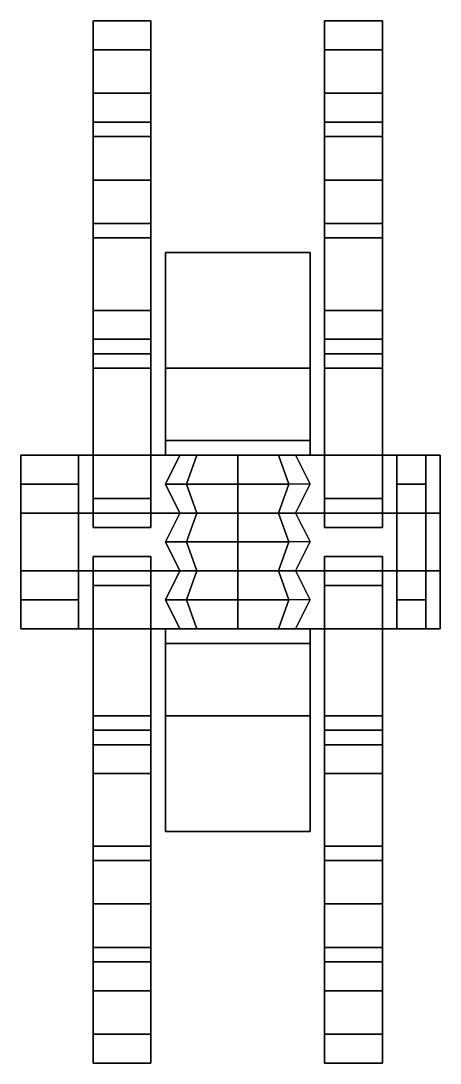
# Model space of a CAD drawing. Extents: x -0.92 to 0.92, y -1.34 to 1.31.
# Drawn here: x -0.92 to -0.63, y -1.34 to -0.62 of the extents above; entities that cross this region are included whole.
import ezdxf

# ---------------------------------------------------------------- set-up
doc = ezdxf.new("R2010")
doc.units = 0
doc.layers.add('SUSPENSION', color=5, linetype='CONTINUOUS')

msp = doc.modelspace()

# ---------------------------------------------------------------- linework, layer by layer
at = {"layer": 'SUSPENSION'}
for points in [[(-0.83, -0.62, 0.22), (-0.83, -0.64, 0.18), (-0.87, -0.64, 0.18), (-0.87, -0.62, 0.22)], [(-0.87, -0.62, 0.26), (-0.87, -0.62, 0.22), (-0.87, -0.7, 0.15), (-0.87, -0.7, 0.26)], [(-0.87, -0.62, 0.22), (-0.87, -0.64, 0.18), (-0.87, -0.67, 0.16), (-0.87, -0.7, 0.15)], [(-0.87, -0.69, 0.42), (-0.87, -0.62, 0.26), (-0.87, -0.84, 0.4), (-0.87, -0.86, 0.49)], [(-0.83, -0.69, 0.42), (-0.83, -0.62, 0.26), (-0.87, -0.62, 0.26), (-0.87, -0.69, 0.42)], [(-0.83, -0.62, 0.26), (-0.83, -0.62, 0.22), (-0.87, -0.62, 0.22), (-0.87, -0.62, 0.26)], [(-0.87, -0.62, 0.26), (-0.87, -0.73, 0.28), (-0.87, -0.84, 0.38), (-0.87, -0.84, 0.4)], [(-0.87, -0.7, 0.26), (-0.87, -0.73, 0.28), (-0.87, -0.62, 0.26)], [(-0.83, -0.7, 0.26), (-0.83, -0.7, 0.15), (-0.83, -0.62, 0.22), (-0.83, -0.62, 0.26)], [(-0.83, -0.7, 0.15), (-0.83, -0.67, 0.16), (-0.83, -0.64, 0.18), (-0.83, -0.62, 0.22)], [(-0.83, -0.84, 0.4), (-0.83, -0.62, 0.26), (-0.83, -0.69, 0.42), (-0.83, -0.86, 0.49)], [(-0.83, -0.84, 0.38), (-0.83, -0.73, 0.28), (-0.83, -0.62, 0.26), (-0.83, -0.84, 0.4)], [(-0.83, -0.62, 0.26), (-0.83, -0.73, 0.28), (-0.83, -0.73, 0.28), (-0.83, -0.7, 0.26)], [(-0.71, -0.62, 0.22), (-0.71, -0.64, 0.18), (-0.71, -0.67, 0.16), (-0.71, -0.7, 0.15)], [(-0.71, -0.62, 0.26), (-0.71, -0.62, 0.22), (-0.71, -0.7, 0.15), (-0.71, -0.7, 0.26)], [(-0.67, -0.62, 0.22), (-0.67, -0.64, 0.18), (-0.71, -0.64, 0.18), (-0.71, -0.62, 0.22)], [(-0.67, -0.69, 0.42), (-0.67, -0.62, 0.26), (-0.71, -0.62, 0.26), (-0.71, -0.69, 0.42)], [(-0.71, -0.69, 0.42), (-0.71, -0.62, 0.26), (-0.71, -0.84, 0.4), (-0.71, -0.86, 0.49)], [(-0.71, -0.7, 0.26), (-0.71, -0.73, 0.28), (-0.71, -0.62, 0.26)], [(-0.71, -0.62, 0.26), (-0.71, -0.73, 0.28), (-0.71, -0.84, 0.38), (-0.71, -0.84, 0.4)], [(-0.67, -0.62, 0.26), (-0.67, -0.62, 0.22), (-0.71, -0.62, 0.22), (-0.71, -0.62, 0.26)], [(-0.67, -0.7, 0.15), (-0.67, -0.67, 0.16), (-0.67, -0.64, 0.18), (-0.67, -0.62, 0.22)], [(-0.67, -0.7, 0.26), (-0.67, -0.7, 0.15), (-0.67, -0.62, 0.22), (-0.67, -0.62, 0.26)], [(-0.67, -0.84, 0.4), (-0.67, -0.62, 0.26), (-0.67, -0.69, 0.42), (-0.67, -0.86, 0.49)], [(-0.67, -0.62, 0.26), (-0.67, -0.73, 0.28), (-0.67, -0.73, 0.28), (-0.67, -0.7, 0.26)], [(-0.67, -0.84, 0.38), (-0.67, -0.73, 0.28), (-0.67, -0.62, 0.26), (-0.67, -0.84, 0.4)], [(-0.83, -0.64, 0.18), (-0.83, -0.67, 0.16), (-0.87, -0.67, 0.16), (-0.87, -0.64, 0.18)], [(-0.67, -0.64, 0.18), (-0.67, -0.67, 0.16), (-0.71, -0.67, 0.16), (-0.71, -0.64, 0.18)], [(-0.83, -0.67, 0.16), (-0.83, -0.7, 0.15), (-0.87, -0.7, 0.15), (-0.87, -0.67, 0.16)], [(-0.67, -0.67, 0.16), (-0.67, -0.7, 0.15), (-0.71, -0.7, 0.15), (-0.71, -0.67, 0.16)], [(-0.87, -0.77, 0.53), (-0.87, -0.69, 0.42), (-0.87, -0.86, 0.49), (-0.87, -0.85, 0.52)], [(-0.83, -0.77, 0.53), (-0.83, -0.69, 0.42), (-0.87, -0.69, 0.42), (-0.87, -0.77, 0.53)], [(-0.83, -0.86, 0.49), (-0.83, -0.69, 0.42), (-0.83, -0.77, 0.53), (-0.83, -0.85, 0.52)], [(-0.67, -0.77, 0.53), (-0.67, -0.69, 0.42), (-0.71, -0.69, 0.42), (-0.71, -0.77, 0.53)], [(-0.71, -0.77, 0.53), (-0.71, -0.69, 0.42), (-0.71, -0.86, 0.49), (-0.71, -0.85, 0.52)], [(-0.67, -0.86, 0.49), (-0.67, -0.69, 0.42), (-0.67, -0.77, 0.53), (-0.67, -0.85, 0.52)], [(-0.83, -0.7, 0.15), (-0.83, -0.7, 0.26), (-0.87, -0.7, 0.26), (-0.87, -0.7, 0.15)], [(-0.83, -0.7, 0.26), (-0.83, -0.73, 0.28), (-0.87, -0.73, 0.28), (-0.87, -0.7, 0.26)], [(-0.67, -0.7, 0.15), (-0.67, -0.7, 0.26), (-0.71, -0.7, 0.26), (-0.71, -0.7, 0.15)], [(-0.67, -0.7, 0.26), (-0.67, -0.73, 0.28), (-0.71, -0.73, 0.28), (-0.71, -0.7, 0.26)], [(-0.83, -0.73, 0.28), (-0.83, -0.76, 0.26), (-0.87, -0.76, 0.26), (-0.87, -0.73, 0.28)], [(-0.87, -0.73, 0.28), (-0.87, -0.76, 0.26), (-0.87, -0.86, 0.36), (-0.87, -0.84, 0.38)], [(-0.83, -0.86, 0.36), (-0.83, -0.76, 0.26), (-0.83, -0.73, 0.28), (-0.83, -0.84, 0.38)], [(-0.71, -0.73, 0.28), (-0.71, -0.76, 0.26), (-0.71, -0.86, 0.36), (-0.71, -0.84, 0.38)], [(-0.67, -0.73, 0.28), (-0.67, -0.76, 0.26), (-0.71, -0.76, 0.26), (-0.71, -0.73, 0.28)], [(-0.67, -0.86, 0.36), (-0.67, -0.76, 0.26), (-0.67, -0.73, 0.28), (-0.67, -0.84, 0.38)], [(-0.87, -0.76, 0.16), (-0.87, -0.95, 0.16), (-0.87, -0.97, 0.27), (-0.87, -0.97, 0.32)], [(-0.87, -0.76, 0.16), (-0.87, -0.76, 0.26), (-0.83, -0.76, 0.26), (-0.83, -0.76, 0.16)], [(-0.87, -0.76, 0.26), (-0.87, -0.76, 0.16), (-0.87, -0.97, 0.32), (-0.87, -0.86, 0.36)], [(-0.83, -0.76, 0.16), (-0.83, -0.95, 0.16), (-0.87, -0.95, 0.16), (-0.87, -0.76, 0.16)], [(-0.83, -0.97, 0.27), (-0.83, -0.95, 0.16), (-0.83, -0.76, 0.16), (-0.83, -0.97, 0.32)], [(-0.83, -0.97, 0.32), (-0.83, -0.76, 0.16), (-0.83, -0.76, 0.26), (-0.83, -0.86, 0.36)], [(-0.71, -0.76, 0.26), (-0.71, -0.76, 0.16), (-0.71, -0.97, 0.32), (-0.71, -0.86, 0.36)], [(-0.71, -0.76, 0.16), (-0.71, -0.76, 0.26), (-0.67, -0.76, 0.26), (-0.67, -0.76, 0.16)], [(-0.71, -0.76, 0.16), (-0.71, -0.95, 0.16), (-0.71, -0.97, 0.27), (-0.71, -0.97, 0.32)], [(-0.67, -0.76, 0.16), (-0.67, -0.95, 0.16), (-0.71, -0.95, 0.16), (-0.71, -0.76, 0.16)], [(-0.67, -0.97, 0.32), (-0.67, -0.76, 0.16), (-0.67, -0.76, 0.26), (-0.67, -0.86, 0.36)], [(-0.67, -0.97, 0.27), (-0.67, -0.95, 0.16), (-0.67, -0.76, 0.16), (-0.67, -0.97, 0.32)], [(-0.87, -0.82, 0.58), (-0.87, -0.77, 0.53), (-0.87, -0.85, 0.52), (-0.87, -0.85, 0.55)], [(-0.83, -0.82, 0.58), (-0.83, -0.77, 0.53), (-0.87, -0.77, 0.53), (-0.87, -0.82, 0.58)], [(-0.83, -0.85, 0.52), (-0.83, -0.77, 0.53), (-0.83, -0.82, 0.58), (-0.83, -0.85, 0.55)], [(-0.67, -0.82, 0.58), (-0.67, -0.77, 0.53), (-0.71, -0.77, 0.53), (-0.71, -0.82, 0.58)], [(-0.71, -0.82, 0.58), (-0.71, -0.77, 0.53), (-0.71, -0.85, 0.52), (-0.71, -0.85, 0.55)], [(-0.67, -0.85, 0.52), (-0.67, -0.77, 0.53), (-0.67, -0.82, 0.58), (-0.67, -0.85, 0.55)], [(-0.82, -0.78, 0.59), (-0.82, -0.91, 0.59), (-0.72, -0.91, 0.59), (-0.72, -0.78, 0.59)], [(-0.82, -0.91, 0.57), (-0.82, -0.91, 0.59), (-0.82, -0.78, 0.59), (-0.82, -0.86, 0.57)], [(-0.82, -0.91, 0.47), (-0.82, -0.91, 0.49), (-0.82, -0.86, 0.49), (-0.82, -0.78, 0.47)], [(-0.72, -0.78, 0.47), (-0.72, -0.91, 0.47), (-0.82, -0.91, 0.47), (-0.82, -0.78, 0.47)], [(-0.82, -0.78, 0.47), (-0.82, -0.78, 0.59), (-0.72, -0.78, 0.59), (-0.72, -0.78, 0.47)], [(-0.82, -0.86, 0.57), (-0.82, -0.78, 0.59), (-0.82, -0.78, 0.47), (-0.82, -0.86, 0.49)], [(-0.72, -0.78, 0.59), (-0.72, -0.91, 0.59), (-0.72, -0.91, 0.57), (-0.72, -0.86, 0.57)], [(-0.72, -0.86, 0.49), (-0.72, -0.91, 0.49), (-0.72, -0.91, 0.47), (-0.72, -0.78, 0.47)], [(-0.72, -0.78, 0.47), (-0.72, -0.78, 0.59), (-0.72, -0.86, 0.57), (-0.72, -0.86, 0.49)], [(-0.87, -0.82, 0.62), (-0.87, -0.82, 0.58), (-0.87, -0.85, 0.55), (-0.87, -0.86, 0.57)], [(-0.83, -0.82, 0.62), (-0.83, -0.82, 0.58), (-0.87, -0.82, 0.58), (-0.87, -0.82, 0.62)], [(-0.83, -0.86, 0.62), (-0.83, -0.82, 0.62), (-0.87, -0.82, 0.62), (-0.87, -0.86, 0.62)], [(-0.87, -0.82, 0.62), (-0.87, -0.82, 0.62), (-0.87, -0.86, 0.57), (-0.87, -0.86, 0.62)], [(-0.83, -0.85, 0.55), (-0.83, -0.82, 0.58), (-0.83, -0.82, 0.62), (-0.83, -0.86, 0.57)], [(-0.83, -0.86, 0.57), (-0.83, -0.82, 0.62), (-0.83, -0.82, 0.62), (-0.83, -0.86, 0.62)], [(-0.71, -0.82, 0.62), (-0.71, -0.82, 0.62), (-0.71, -0.86, 0.57), (-0.71, -0.86, 0.62)], [(-0.67, -0.86, 0.62), (-0.67, -0.82, 0.62), (-0.71, -0.82, 0.62), (-0.71, -0.86, 0.62)], [(-0.67, -0.82, 0.62), (-0.67, -0.82, 0.58), (-0.71, -0.82, 0.58), (-0.71, -0.82, 0.62)], [(-0.71, -0.82, 0.62), (-0.71, -0.82, 0.58), (-0.71, -0.85, 0.55), (-0.71, -0.86, 0.57)], [(-0.67, -0.86, 0.57), (-0.67, -0.82, 0.62), (-0.67, -0.82, 0.62), (-0.67, -0.86, 0.62)], [(-0.67, -0.85, 0.55), (-0.67, -0.82, 0.58), (-0.67, -0.82, 0.62), (-0.67, -0.86, 0.57)], [(-0.87, -0.86, 0.49), (-0.87, -0.84, 0.4), (-0.83, -0.84, 0.4), (-0.83, -0.86, 0.49)], [(-0.87, -0.84, 0.38), (-0.87, -0.86, 0.36), (-0.83, -0.86, 0.36), (-0.83, -0.84, 0.38)], [(-0.87, -0.84, 0.4), (-0.87, -0.84, 0.38), (-0.83, -0.84, 0.38), (-0.83, -0.84, 0.4)], [(-0.71, -0.86, 0.49), (-0.71, -0.84, 0.4), (-0.67, -0.84, 0.4), (-0.67, -0.86, 0.49)], [(-0.71, -0.84, 0.4), (-0.71, -0.84, 0.38), (-0.67, -0.84, 0.38), (-0.67, -0.84, 0.4)], [(-0.71, -0.84, 0.38), (-0.71, -0.86, 0.36), (-0.67, -0.86, 0.36), (-0.67, -0.84, 0.38)], [(-0.87, -0.85, 0.52), (-0.87, -0.86, 0.49), (-0.83, -0.86, 0.49), (-0.83, -0.85, 0.52)], [(-0.87, -0.85, 0.55), (-0.87, -0.85, 0.52), (-0.83, -0.85, 0.52), (-0.83, -0.85, 0.55)], [(-0.87, -0.86, 0.57), (-0.87, -0.85, 0.55), (-0.83, -0.85, 0.55), (-0.83, -0.86, 0.57)], [(-0.71, -0.86, 0.57), (-0.71, -0.85, 0.55), (-0.67, -0.85, 0.55), (-0.67, -0.86, 0.57)], [(-0.71, -0.85, 0.55), (-0.71, -0.85, 0.52), (-0.67, -0.85, 0.52), (-0.67, -0.85, 0.55)], [(-0.71, -0.85, 0.52), (-0.71, -0.86, 0.49), (-0.67, -0.86, 0.49), (-0.67, -0.85, 0.52)], [(-0.87, -0.86, 0.36), (-0.87, -0.97, 0.32), (-0.83, -0.97, 0.32), (-0.83, -0.86, 0.36)], [(-0.87, -0.86, 0.62), (-0.87, -0.86, 0.57), (-0.83, -0.86, 0.57), (-0.83, -0.86, 0.62)], [(-0.72, -0.86, 0.57), (-0.72, -0.91, 0.57), (-0.82, -0.91, 0.57), (-0.82, -0.86, 0.57)], [(-0.82, -0.86, 0.49), (-0.82, -0.91, 0.49), (-0.72, -0.91, 0.49), (-0.72, -0.86, 0.49)], [(-0.72, -0.86, 0.49), (-0.72, -0.86, 0.57), (-0.82, -0.86, 0.57), (-0.82, -0.86, 0.49)], [(-0.71, -0.86, 0.36), (-0.71, -0.97, 0.32), (-0.67, -0.97, 0.32), (-0.67, -0.86, 0.36)], [(-0.71, -0.86, 0.62), (-0.71, -0.86, 0.57), (-0.67, -0.86, 0.57), (-0.67, -0.86, 0.62)], [(-0.72, -0.91, 0.61), (-0.72, -0.91, 0.46), (-0.82, -0.91, 0.46), (-0.82, -0.91, 0.61)], [(-0.82, -0.91, 0.46), (-0.82, -0.92, 0.46), (-0.82, -0.92, 0.61), (-0.82, -0.91, 0.61)], [(-0.72, -0.91, 0.46), (-0.72, -0.92, 0.46), (-0.82, -0.92, 0.46), (-0.82, -0.91, 0.46)], [(-0.82, -0.91, 0.61), (-0.82, -0.92, 0.61), (-0.72, -0.92, 0.61), (-0.72, -0.91, 0.61)], [(-0.72, -0.92, 0.61), (-0.72, -0.92, 0.46), (-0.72, -0.91, 0.46), (-0.72, -0.91, 0.61)], [(-0.92, -0.92, 0.36), (-0.92, -1.04, 0.36), (-0.92, -1.04, 0.44), (-0.92, -0.92, 0.44)], [(-0.63, -0.92, 0.44), (-0.63, -0.92, 0.36), (-0.92, -0.92, 0.36), (-0.92, -0.92, 0.44)], [(-0.63, -0.92, 0.36), (-0.63, -1.04, 0.36), (-0.92, -1.04, 0.36), (-0.92, -0.92, 0.36)], [(-0.92, -0.92, 0.26), (-0.92, -1.04, 0.26), (-0.92, -1.04, 0.36), (-0.92, -0.92, 0.36)], [(-0.88, -0.92, 0.36), (-0.88, -0.92, 0.26), (-0.92, -0.92, 0.26), (-0.92, -0.92, 0.36)], [(-0.88, -0.92, 0.26), (-0.88, -0.94, 0.23), (-0.92, -0.94, 0.23), (-0.92, -0.92, 0.26)], [(-0.92, -0.94, 0.23), (-0.92, -1.02, 0.23), (-0.92, -1.04, 0.26), (-0.92, -0.92, 0.26)], [(-0.92, -0.92, 0.44), (-0.92, -1.04, 0.44), (-0.92, -1, 0.45), (-0.92, -0.96, 0.45)], [(-0.63, -0.96, 0.45), (-0.63, -0.92, 0.44), (-0.92, -0.92, 0.44), (-0.92, -0.96, 0.45)], [(-0.88, -1.04, 0.36), (-0.88, -1.04, 0.26), (-0.88, -0.92, 0.26), (-0.88, -0.92, 0.36)], [(-0.88, -1.04, 0.26), (-0.88, -1.02, 0.23), (-0.88, -0.94, 0.23), (-0.88, -0.92, 0.26)], [(-0.82, -0.92, 0.61), (-0.82, -0.92, 0.46), (-0.72, -0.92, 0.46), (-0.72, -0.92, 0.61)], [(-0.66, -0.94, 0.23), (-0.66, -1.02, 0.23), (-0.66, -1.04, 0.26), (-0.66, -0.92, 0.26)], [(-0.64, -0.92, 0.26), (-0.64, -0.94, 0.23), (-0.66, -0.94, 0.23), (-0.66, -0.92, 0.26)], [(-0.64, -0.92, 0.36), (-0.64, -0.92, 0.26), (-0.66, -0.92, 0.26), (-0.66, -0.92, 0.36)], [(-0.66, -0.92, 0.26), (-0.66, -1.04, 0.26), (-0.66, -1.04, 0.36), (-0.66, -0.92, 0.36)], [(-0.64, -1.04, 0.26), (-0.64, -1.02, 0.23), (-0.64, -0.94, 0.23), (-0.64, -0.92, 0.26)], [(-0.64, -1.04, 0.36), (-0.64, -1.04, 0.26), (-0.64, -0.92, 0.26), (-0.64, -0.92, 0.36)], [(-0.92, -0.96, 0.22), (-0.92, -1, 0.22), (-0.92, -1.02, 0.23), (-0.92, -0.94, 0.23)], [(-0.88, -0.94, 0.23), (-0.88, -0.96, 0.22), (-0.92, -0.96, 0.22), (-0.92, -0.94, 0.23)], [(-0.88, -1.02, 0.23), (-0.88, -1, 0.22), (-0.88, -0.96, 0.22), (-0.88, -0.94, 0.23)], [(-0.66, -0.96, 0.22), (-0.66, -1, 0.22), (-0.66, -1.02, 0.23), (-0.66, -0.94, 0.23)], [(-0.64, -0.94, 0.23), (-0.64, -0.96, 0.22), (-0.66, -0.96, 0.22), (-0.66, -0.94, 0.23)], [(-0.64, -1.02, 0.23), (-0.64, -1, 0.22), (-0.64, -0.96, 0.22), (-0.64, -0.94, 0.23)], [(-0.87, -0.97, 0.27), (-0.87, -0.95, 0.16), (-0.83, -0.95, 0.16), (-0.83, -0.97, 0.27)], [(-0.71, -0.97, 0.27), (-0.71, -0.95, 0.16), (-0.67, -0.95, 0.16), (-0.67, -0.97, 0.27)], [(-0.88, -0.96, 0.22), (-0.88, -1, 0.22), (-0.92, -1, 0.22), (-0.92, -0.96, 0.22)], [(-0.92, -0.96, 0.45), (-0.92, -1, 0.45), (-0.63, -1, 0.45), (-0.63, -0.96, 0.45)], [(-0.64, -0.96, 0.22), (-0.64, -1, 0.22), (-0.66, -1, 0.22), (-0.66, -0.96, 0.22)], [(-0.87, -0.97, 0.32), (-0.87, -0.97, 0.27), (-0.83, -0.97, 0.27), (-0.83, -0.97, 0.32)], [(-0.71, -0.97, 0.32), (-0.71, -0.97, 0.27), (-0.67, -0.97, 0.27), (-0.67, -0.97, 0.32)], [(-0.87, -0.99, 0.32), (-0.87, -1.2, 0.16), (-0.87, -1.2, 0.26), (-0.87, -1.1, 0.36)], [(-0.87, -0.99, 0.27), (-0.87, -1.01, 0.16), (-0.87, -1.2, 0.16), (-0.87, -0.99, 0.32)], [(-0.83, -0.99, 0.27), (-0.83, -1.01, 0.16), (-0.87, -1.01, 0.16), (-0.87, -0.99, 0.27)], [(-0.83, -0.99, 0.32), (-0.83, -0.99, 0.27), (-0.87, -0.99, 0.27), (-0.87, -0.99, 0.32)], [(-0.83, -1.1, 0.36), (-0.83, -0.99, 0.32), (-0.87, -0.99, 0.32), (-0.87, -1.1, 0.36)], [(-0.83, -1.2, 0.26), (-0.83, -1.2, 0.16), (-0.83, -0.99, 0.32), (-0.83, -1.1, 0.36)], [(-0.83, -1.2, 0.16), (-0.83, -1.01, 0.16), (-0.83, -0.99, 0.27), (-0.83, -0.99, 0.32)], [(-0.67, -0.99, 0.27), (-0.67, -1.01, 0.16), (-0.71, -1.01, 0.16), (-0.71, -0.99, 0.27)], [(-0.71, -0.99, 0.27), (-0.71, -1.01, 0.16), (-0.71, -1.2, 0.16), (-0.71, -0.99, 0.32)], [(-0.71, -0.99, 0.32), (-0.71, -1.2, 0.16), (-0.71, -1.2, 0.26), (-0.71, -1.1, 0.36)], [(-0.67, -0.99, 0.32), (-0.67, -0.99, 0.27), (-0.71, -0.99, 0.27), (-0.71, -0.99, 0.32)], [(-0.67, -1.1, 0.36), (-0.67, -0.99, 0.32), (-0.71, -0.99, 0.32), (-0.71, -1.1, 0.36)], [(-0.67, -1.2, 0.16), (-0.67, -1.01, 0.16), (-0.67, -0.99, 0.27), (-0.67, -0.99, 0.32)], [(-0.67, -1.2, 0.26), (-0.67, -1.2, 0.16), (-0.67, -0.99, 0.32), (-0.67, -1.1, 0.36)], [(-0.92, -1.02, 0.23), (-0.92, -1, 0.22), (-0.88, -1, 0.22), (-0.88, -1.02, 0.23)], [(-0.92, -1, 0.45), (-0.92, -1.04, 0.44), (-0.63, -1.04, 0.44), (-0.63, -1, 0.45)], [(-0.66, -1.02, 0.23), (-0.66, -1, 0.22), (-0.64, -1, 0.22), (-0.64, -1.02, 0.23)], [(-0.87, -1.2, 0.16), (-0.87, -1.01, 0.16), (-0.83, -1.01, 0.16), (-0.83, -1.2, 0.16)], [(-0.71, -1.2, 0.16), (-0.71, -1.01, 0.16), (-0.67, -1.01, 0.16), (-0.67, -1.2, 0.16)], [(-0.92, -1.04, 0.26), (-0.92, -1.02, 0.23), (-0.88, -1.02, 0.23), (-0.88, -1.04, 0.26)], [(-0.66, -1.04, 0.26), (-0.66, -1.02, 0.23), (-0.64, -1.02, 0.23), (-0.64, -1.04, 0.26)], [(-0.92, -1.04, 0.44), (-0.92, -1.04, 0.36), (-0.63, -1.04, 0.36), (-0.63, -1.04, 0.44)], [(-0.92, -1.04, 0.36), (-0.92, -1.04, 0.26), (-0.88, -1.04, 0.26), (-0.88, -1.04, 0.36)], [(-0.82, -1.04, 0.46), (-0.82, -1.04, 0.61), (-0.72, -1.04, 0.61), (-0.72, -1.04, 0.46)], [(-0.82, -1.05, 0.61), (-0.82, -1.04, 0.61), (-0.82, -1.04, 0.46), (-0.82, -1.05, 0.46)], [(-0.72, -1.05, 0.61), (-0.72, -1.04, 0.61), (-0.82, -1.04, 0.61), (-0.82, -1.05, 0.61)], [(-0.82, -1.05, 0.46), (-0.82, -1.04, 0.46), (-0.72, -1.04, 0.46), (-0.72, -1.05, 0.46)], [(-0.72, -1.04, 0.46), (-0.72, -1.04, 0.61), (-0.72, -1.05, 0.61), (-0.72, -1.05, 0.46)], [(-0.66, -1.04, 0.36), (-0.66, -1.04, 0.26), (-0.64, -1.04, 0.26), (-0.64, -1.04, 0.36)], [(-0.72, -1.05, 0.46), (-0.72, -1.05, 0.61), (-0.82, -1.05, 0.61), (-0.82, -1.05, 0.46)], [(-0.82, -1.05, 0.49), (-0.82, -1.05, 0.47), (-0.82, -1.18, 0.47), (-0.82, -1.1, 0.49)], [(-0.82, -1.18, 0.47), (-0.82, -1.05, 0.47), (-0.72, -1.05, 0.47), (-0.72, -1.18, 0.47)], [(-0.72, -1.1, 0.49), (-0.72, -1.05, 0.49), (-0.82, -1.05, 0.49), (-0.82, -1.1, 0.49)], [(-0.82, -1.05, 0.59), (-0.82, -1.05, 0.57), (-0.82, -1.1, 0.57), (-0.82, -1.18, 0.59)], [(-0.82, -1.1, 0.57), (-0.82, -1.05, 0.57), (-0.72, -1.05, 0.57), (-0.72, -1.1, 0.57)], [(-0.72, -1.18, 0.59), (-0.72, -1.05, 0.59), (-0.82, -1.05, 0.59), (-0.82, -1.18, 0.59)], [(-0.72, -1.18, 0.47), (-0.72, -1.05, 0.47), (-0.72, -1.05, 0.49), (-0.72, -1.1, 0.49)], [(-0.72, -1.1, 0.57), (-0.72, -1.05, 0.57), (-0.72, -1.05, 0.59), (-0.72, -1.18, 0.59)], [(-0.83, -1.1, 0.49), (-0.83, -1.12, 0.4), (-0.87, -1.12, 0.4), (-0.87, -1.1, 0.49)], [(-0.87, -1.12, 0.4), (-0.87, -1.34, 0.26), (-0.87, -1.27, 0.42), (-0.87, -1.1, 0.49)], [(-0.87, -1.1, 0.36), (-0.87, -1.2, 0.26), (-0.87, -1.23, 0.28), (-0.87, -1.12, 0.38)], [(-0.83, -1.12, 0.38), (-0.83, -1.1, 0.36), (-0.87, -1.1, 0.36), (-0.87, -1.12, 0.38)], [(-0.83, -1.1, 0.62), (-0.83, -1.1, 0.57), (-0.87, -1.1, 0.57), (-0.87, -1.1, 0.62)], [(-0.87, -1.1, 0.62), (-0.87, -1.14, 0.62), (-0.83, -1.14, 0.62), (-0.83, -1.1, 0.62)], [(-0.87, -1.1, 0.57), (-0.87, -1.14, 0.62), (-0.87, -1.14, 0.62), (-0.87, -1.1, 0.62)], [(-0.87, -1.11, 0.55), (-0.87, -1.14, 0.58), (-0.87, -1.14, 0.62), (-0.87, -1.1, 0.57)], [(-0.83, -1.1, 0.57), (-0.83, -1.11, 0.55), (-0.87, -1.11, 0.55), (-0.87, -1.1, 0.57)], [(-0.83, -1.11, 0.52), (-0.83, -1.1, 0.49), (-0.87, -1.1, 0.49), (-0.87, -1.11, 0.52)], [(-0.87, -1.1, 0.49), (-0.87, -1.27, 0.42), (-0.87, -1.19, 0.53), (-0.87, -1.11, 0.52)], [(-0.83, -1.27, 0.42), (-0.83, -1.34, 0.26), (-0.83, -1.12, 0.4), (-0.83, -1.1, 0.49)], [(-0.83, -1.23, 0.28), (-0.83, -1.2, 0.26), (-0.83, -1.1, 0.36), (-0.83, -1.12, 0.38)], [(-0.83, -1.14, 0.62), (-0.83, -1.14, 0.62), (-0.83, -1.1, 0.57), (-0.83, -1.1, 0.62)], [(-0.83, -1.14, 0.62), (-0.83, -1.14, 0.58), (-0.83, -1.11, 0.55), (-0.83, -1.1, 0.57)], [(-0.83, -1.19, 0.53), (-0.83, -1.27, 0.42), (-0.83, -1.1, 0.49), (-0.83, -1.11, 0.52)], [(-0.82, -1.1, 0.49), (-0.82, -1.18, 0.47), (-0.82, -1.18, 0.59), (-0.82, -1.1, 0.57)], [(-0.72, -1.1, 0.57), (-0.72, -1.1, 0.49), (-0.82, -1.1, 0.49), (-0.82, -1.1, 0.57)], [(-0.72, -1.18, 0.59), (-0.72, -1.18, 0.47), (-0.72, -1.1, 0.49), (-0.72, -1.1, 0.57)], [(-0.71, -1.12, 0.4), (-0.71, -1.34, 0.26), (-0.71, -1.27, 0.42), (-0.71, -1.1, 0.49)], [(-0.67, -1.1, 0.49), (-0.67, -1.12, 0.4), (-0.71, -1.12, 0.4), (-0.71, -1.1, 0.49)], [(-0.67, -1.12, 0.38), (-0.67, -1.1, 0.36), (-0.71, -1.1, 0.36), (-0.71, -1.12, 0.38)], [(-0.71, -1.1, 0.36), (-0.71, -1.2, 0.26), (-0.71, -1.23, 0.28), (-0.71, -1.12, 0.38)], [(-0.71, -1.1, 0.49), (-0.71, -1.27, 0.42), (-0.71, -1.19, 0.53), (-0.71, -1.11, 0.52)], [(-0.67, -1.11, 0.52), (-0.67, -1.1, 0.49), (-0.71, -1.1, 0.49), (-0.71, -1.11, 0.52)], [(-0.67, -1.1, 0.57), (-0.67, -1.11, 0.55), (-0.71, -1.11, 0.55), (-0.71, -1.1, 0.57)], [(-0.71, -1.11, 0.55), (-0.71, -1.14, 0.58), (-0.71, -1.14, 0.62), (-0.71, -1.1, 0.57)], [(-0.71, -1.1, 0.57), (-0.71, -1.14, 0.62), (-0.71, -1.14, 0.62), (-0.71, -1.1, 0.62)], [(-0.71, -1.1, 0.62), (-0.71, -1.14, 0.62), (-0.67, -1.14, 0.62), (-0.67, -1.1, 0.62)], [(-0.67, -1.1, 0.62), (-0.67, -1.1, 0.57), (-0.71, -1.1, 0.57), (-0.71, -1.1, 0.62)], [(-0.67, -1.27, 0.42), (-0.67, -1.34, 0.26), (-0.67, -1.12, 0.4), (-0.67, -1.1, 0.49)], [(-0.67, -1.23, 0.28), (-0.67, -1.2, 0.26), (-0.67, -1.1, 0.36), (-0.67, -1.12, 0.38)], [(-0.67, -1.19, 0.53), (-0.67, -1.27, 0.42), (-0.67, -1.1, 0.49), (-0.67, -1.11, 0.52)], [(-0.67, -1.14, 0.62), (-0.67, -1.14, 0.58), (-0.67, -1.11, 0.55), (-0.67, -1.1, 0.57)], [(-0.67, -1.14, 0.62), (-0.67, -1.14, 0.62), (-0.67, -1.1, 0.57), (-0.67, -1.1, 0.62)], [(-0.83, -1.11, 0.55), (-0.83, -1.11, 0.52), (-0.87, -1.11, 0.52), (-0.87, -1.11, 0.55)], [(-0.87, -1.11, 0.52), (-0.87, -1.19, 0.53), (-0.87, -1.14, 0.58), (-0.87, -1.11, 0.55)], [(-0.83, -1.14, 0.58), (-0.83, -1.19, 0.53), (-0.83, -1.11, 0.52), (-0.83, -1.11, 0.55)], [(-0.71, -1.11, 0.52), (-0.71, -1.19, 0.53), (-0.71, -1.14, 0.58), (-0.71, -1.11, 0.55)], [(-0.67, -1.11, 0.55), (-0.67, -1.11, 0.52), (-0.71, -1.11, 0.52), (-0.71, -1.11, 0.55)], [(-0.67, -1.14, 0.58), (-0.67, -1.19, 0.53), (-0.67, -1.11, 0.52), (-0.67, -1.11, 0.55)], [(-0.87, -1.12, 0.38), (-0.87, -1.23, 0.28), (-0.87, -1.34, 0.26), (-0.87, -1.12, 0.4)], [(-0.83, -1.12, 0.4), (-0.83, -1.12, 0.38), (-0.87, -1.12, 0.38), (-0.87, -1.12, 0.4)], [(-0.83, -1.34, 0.26), (-0.83, -1.23, 0.28), (-0.83, -1.12, 0.38), (-0.83, -1.12, 0.4)], [(-0.67, -1.12, 0.4), (-0.67, -1.12, 0.38), (-0.71, -1.12, 0.38), (-0.71, -1.12, 0.4)], [(-0.71, -1.12, 0.38), (-0.71, -1.23, 0.28), (-0.71, -1.34, 0.26), (-0.71, -1.12, 0.4)], [(-0.67, -1.34, 0.26), (-0.67, -1.23, 0.28), (-0.67, -1.12, 0.38), (-0.67, -1.12, 0.4)], [(-0.87, -1.14, 0.62), (-0.87, -1.14, 0.58), (-0.83, -1.14, 0.58), (-0.83, -1.14, 0.62)], [(-0.87, -1.14, 0.58), (-0.87, -1.19, 0.53), (-0.83, -1.19, 0.53), (-0.83, -1.14, 0.58)], [(-0.71, -1.14, 0.58), (-0.71, -1.19, 0.53), (-0.67, -1.19, 0.53), (-0.67, -1.14, 0.58)], [(-0.71, -1.14, 0.62), (-0.71, -1.14, 0.58), (-0.67, -1.14, 0.58), (-0.67, -1.14, 0.62)], [(-0.82, -1.18, 0.59), (-0.82, -1.18, 0.47), (-0.72, -1.18, 0.47), (-0.72, -1.18, 0.59)], [(-0.87, -1.19, 0.53), (-0.87, -1.27, 0.42), (-0.83, -1.27, 0.42), (-0.83, -1.19, 0.53)], [(-0.71, -1.19, 0.53), (-0.71, -1.27, 0.42), (-0.67, -1.27, 0.42), (-0.67, -1.19, 0.53)], [(-0.83, -1.2, 0.16), (-0.83, -1.2, 0.26), (-0.87, -1.2, 0.26), (-0.87, -1.2, 0.16)], [(-0.87, -1.23, 0.28), (-0.87, -1.2, 0.26), (-0.83, -1.2, 0.26), (-0.83, -1.23, 0.28)], [(-0.67, -1.2, 0.16), (-0.67, -1.2, 0.26), (-0.71, -1.2, 0.26), (-0.71, -1.2, 0.16)], [(-0.71, -1.23, 0.28), (-0.71, -1.2, 0.26), (-0.67, -1.2, 0.26), (-0.67, -1.23, 0.28)], [(-0.87, -1.34, 0.26), (-0.87, -1.23, 0.28), (-0.87, -1.23, 0.28), (-0.87, -1.26, 0.26)], [(-0.87, -1.26, 0.26), (-0.87, -1.23, 0.28), (-0.83, -1.23, 0.28), (-0.83, -1.26, 0.26)], [(-0.83, -1.26, 0.26), (-0.83, -1.23, 0.28), (-0.83, -1.34, 0.26)], [(-0.71, -1.26, 0.26), (-0.71, -1.23, 0.28), (-0.67, -1.23, 0.28), (-0.67, -1.26, 0.26)], [(-0.71, -1.34, 0.26), (-0.71, -1.23, 0.28), (-0.71, -1.23, 0.28), (-0.71, -1.26, 0.26)], [(-0.67, -1.26, 0.26), (-0.67, -1.23, 0.28), (-0.67, -1.34, 0.26)], [(-0.87, -1.26, 0.15), (-0.87, -1.29, 0.16), (-0.87, -1.32, 0.18), (-0.87, -1.34, 0.22)], [(-0.87, -1.26, 0.26), (-0.87, -1.26, 0.15), (-0.87, -1.34, 0.22), (-0.87, -1.34, 0.26)], [(-0.87, -1.26, 0.15), (-0.87, -1.26, 0.26), (-0.83, -1.26, 0.26), (-0.83, -1.26, 0.15)], [(-0.87, -1.29, 0.16), (-0.87, -1.26, 0.15), (-0.83, -1.26, 0.15), (-0.83, -1.29, 0.16)], [(-0.83, -1.34, 0.22), (-0.83, -1.32, 0.18), (-0.83, -1.29, 0.16), (-0.83, -1.26, 0.15)], [(-0.83, -1.34, 0.26), (-0.83, -1.34, 0.22), (-0.83, -1.26, 0.15), (-0.83, -1.26, 0.26)], [(-0.71, -1.26, 0.15), (-0.71, -1.26, 0.26), (-0.67, -1.26, 0.26), (-0.67, -1.26, 0.15)], [(-0.71, -1.26, 0.26), (-0.71, -1.26, 0.15), (-0.71, -1.34, 0.22), (-0.71, -1.34, 0.26)], [(-0.71, -1.26, 0.15), (-0.71, -1.29, 0.16), (-0.71, -1.32, 0.18), (-0.71, -1.34, 0.22)], [(-0.71, -1.29, 0.16), (-0.71, -1.26, 0.15), (-0.67, -1.26, 0.15), (-0.67, -1.29, 0.16)], [(-0.67, -1.34, 0.26), (-0.67, -1.34, 0.22), (-0.67, -1.26, 0.15), (-0.67, -1.26, 0.26)], [(-0.67, -1.34, 0.22), (-0.67, -1.32, 0.18), (-0.67, -1.29, 0.16), (-0.67, -1.26, 0.15)], [(-0.87, -1.27, 0.42), (-0.87, -1.34, 0.26), (-0.83, -1.34, 0.26), (-0.83, -1.27, 0.42)], [(-0.71, -1.27, 0.42), (-0.71, -1.34, 0.26), (-0.67, -1.34, 0.26), (-0.67, -1.27, 0.42)], [(-0.87, -1.32, 0.18), (-0.87, -1.29, 0.16), (-0.83, -1.29, 0.16), (-0.83, -1.32, 0.18)], [(-0.71, -1.32, 0.18), (-0.71, -1.29, 0.16), (-0.67, -1.29, 0.16), (-0.67, -1.32, 0.18)], [(-0.87, -1.34, 0.22), (-0.87, -1.32, 0.18), (-0.83, -1.32, 0.18), (-0.83, -1.34, 0.22)], [(-0.71, -1.34, 0.22), (-0.71, -1.32, 0.18), (-0.67, -1.32, 0.18), (-0.67, -1.34, 0.22)], [(-0.87, -1.34, 0.26), (-0.87, -1.34, 0.22), (-0.83, -1.34, 0.22), (-0.83, -1.34, 0.26)], [(-0.71, -1.34, 0.26), (-0.71, -1.34, 0.22), (-0.67, -1.34, 0.22), (-0.67, -1.34, 0.26)]]:
    msp.add_3dface(points, dxfattribs=at)

# ---------------------------------------------------------------- meshes
mesh = msp.add_polymesh((2, 8), dxfattribs=dict(at, n_close=True))
for k, corner in enumerate([(-0.72, -0.94, 0.53), (-0.73464, -0.94, 0.49464), (-0.77, -0.94, 0.48), (-0.80536, -0.94, 0.49464), (-0.82, -0.94, 0.53), (-0.80536, -0.94, 0.56536), (-0.77, -0.94, 0.58), (-0.73464, -0.94, 0.56536), (-0.73, -0.92, 0.53), (-0.74172, -0.92, 0.50172), (-0.77, -0.92, 0.49), (-0.79828, -0.92, 0.50172), (-0.81, -0.92, 0.53), (-0.79828, -0.92, 0.55828), (-0.77, -0.92, 0.57), (-0.74172, -0.92, 0.55828)]):
    mesh.set_mesh_vertex(divmod(k, 8), corner)
mesh = msp.add_polymesh((2, 8), dxfattribs=dict(at, n_close=True))
for k, corner in enumerate([(-0.72, -0.94, 0.53), (-0.73464, -0.94, 0.56536), (-0.77, -0.94, 0.58), (-0.80536, -0.94, 0.56536), (-0.82, -0.94, 0.53), (-0.80536, -0.94, 0.49464), (-0.77, -0.94, 0.48), (-0.73464, -0.94, 0.49464), (-0.73, -0.96, 0.53), (-0.74172, -0.96, 0.55828), (-0.77, -0.96, 0.57), (-0.79828, -0.96, 0.55828), (-0.81, -0.96, 0.53), (-0.79828, -0.96, 0.50172), (-0.77, -0.96, 0.49), (-0.74172, -0.96, 0.50172)]):
    mesh.set_mesh_vertex(divmod(k, 8), corner)
mesh = msp.add_polymesh((2, 8), dxfattribs=dict(at, n_close=True))
for k, corner in enumerate([(-0.72, -0.98, 0.53), (-0.73464, -0.98, 0.49464), (-0.77, -0.98, 0.48), (-0.80536, -0.98, 0.49464), (-0.82, -0.98, 0.53), (-0.80536, -0.98, 0.56536), (-0.77, -0.98, 0.58), (-0.73464, -0.98, 0.56536), (-0.73, -0.96, 0.53), (-0.74172, -0.96, 0.50172), (-0.77, -0.96, 0.49), (-0.79828, -0.96, 0.50172), (-0.81, -0.96, 0.53), (-0.79828, -0.96, 0.55828), (-0.77, -0.96, 0.57), (-0.74172, -0.96, 0.55828)]):
    mesh.set_mesh_vertex(divmod(k, 8), corner)
mesh = msp.add_polymesh((2, 8), dxfattribs=dict(at, n_close=True))
for k, corner in enumerate([(-0.72, -0.98, 0.53), (-0.73464, -0.98, 0.56536), (-0.77, -0.98, 0.58), (-0.80536, -0.98, 0.56536), (-0.82, -0.98, 0.53), (-0.80536, -0.98, 0.49464), (-0.77, -0.98, 0.48), (-0.73464, -0.98, 0.49464), (-0.73, -1, 0.53), (-0.74172, -1, 0.55828), (-0.77, -1, 0.57), (-0.79828, -1, 0.55828), (-0.81, -1, 0.53), (-0.79828, -1, 0.50172), (-0.77, -1, 0.49), (-0.74172, -1, 0.50172)]):
    mesh.set_mesh_vertex(divmod(k, 8), corner)
mesh = msp.add_polymesh((2, 8), dxfattribs=dict(at, n_close=True))
for k, corner in enumerate([(-0.72, -1.02, 0.53), (-0.73464, -1.02, 0.49464), (-0.77, -1.02, 0.48), (-0.80536, -1.02, 0.49464), (-0.82, -1.02, 0.53), (-0.80536, -1.02, 0.56536), (-0.77, -1.02, 0.58), (-0.73464, -1.02, 0.56536), (-0.73, -1, 0.53), (-0.74172, -1, 0.50172), (-0.77, -1, 0.49), (-0.79828, -1, 0.50172), (-0.81, -1, 0.53), (-0.79828, -1, 0.55828), (-0.77, -1, 0.57), (-0.74172, -1, 0.55828)]):
    mesh.set_mesh_vertex(divmod(k, 8), corner)
mesh = msp.add_polymesh((2, 8), dxfattribs=dict(at, n_close=True))
for k, corner in enumerate([(-0.72, -1.02, 0.53), (-0.73464, -1.02, 0.56536), (-0.77, -1.02, 0.58), (-0.80536, -1.02, 0.56536), (-0.82, -1.02, 0.53), (-0.80536, -1.02, 0.49464), (-0.77, -1.02, 0.48), (-0.73464, -1.02, 0.49464), (-0.73, -1.04, 0.53), (-0.74172, -1.04, 0.55828), (-0.77, -1.04, 0.57), (-0.79828, -1.04, 0.55828), (-0.81, -1.04, 0.53), (-0.79828, -1.04, 0.50172), (-0.77, -1.04, 0.49), (-0.74172, -1.04, 0.50172)]):
    mesh.set_mesh_vertex(divmod(k, 8), corner)

doc.saveas('drawing.dxf')
